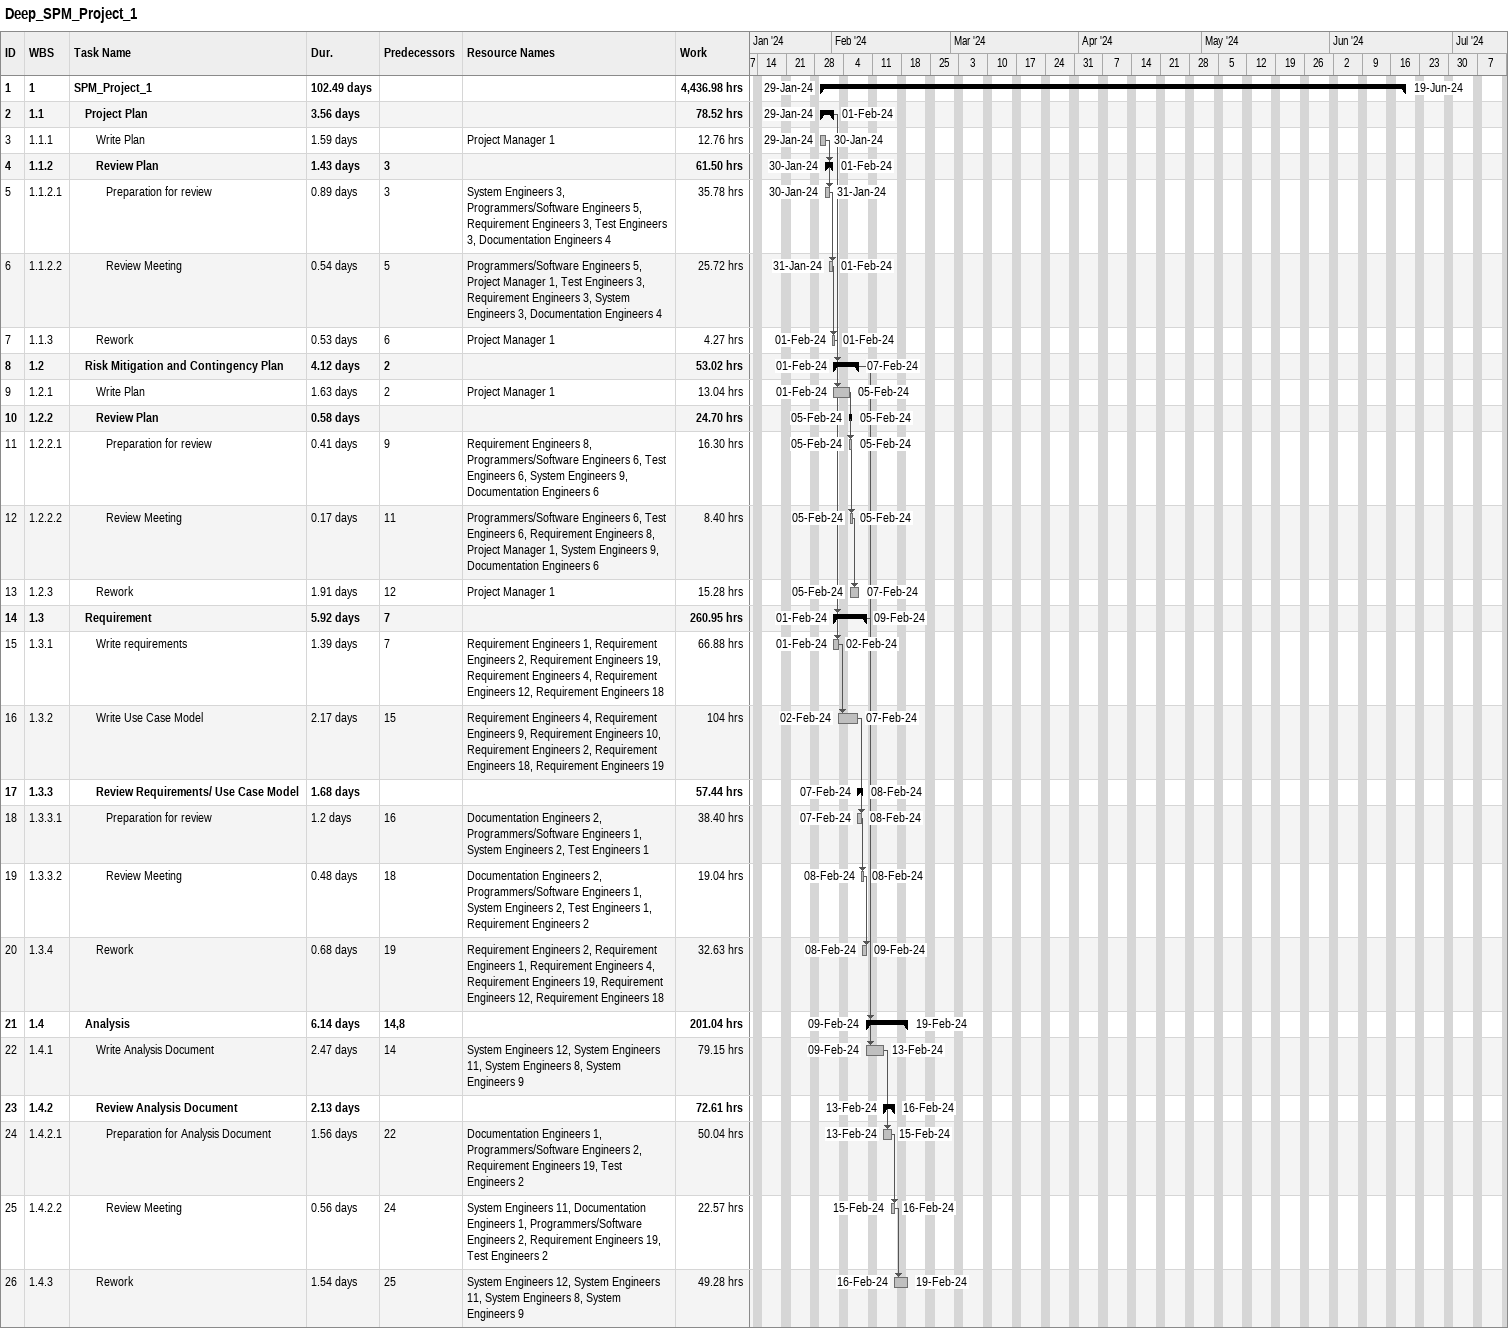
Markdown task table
Deep_SPM_Project_1

| ID | WBS | Task | Duration | Start | Finish | Predecessors | Resources | Work (h) |
|---|---|---|---|---|---|---|---|---|
| 1 | 1 | **SPM_Project_1** | 102.49d | 2024-01-29 | 2024-06-19 |  |  | 4436.98 |
| 2 | 1.1 | **Project Plan** | 3.56d | 2024-01-29 | 2024-02-01 |  |  | 78.52 |
| 3 | 1.1.1 | Write Plan | 1.59d | 2024-01-29 | 2024-01-30 |  | Project Manager 1 | 12.76 |
| 4 | 1.1.2 | **Review Plan** | 1.43d | 2024-01-30 | 2024-02-01 | 3 |  | 61.50 |
| 5 | 1.1.2.1 | Preparation for review | 0.89d | 2024-01-30 | 2024-01-31 | 3 | System Engineers 3, Programmers/Software Engineers 5, Requirement Engineers 3, Test Engineers 3, Documentation Engineers 4 | 35.78 |
| 6 | 1.1.2.2 | Review Meeting | 0.54d | 2024-01-31 | 2024-02-01 | 5 | Programmers/Software Engineers 5, Project Manager 1, Test Engineers 3, Requirement Engineers 3, System Engineers 3, Documentation Engineers 4 | 25.72 |
| 7 | 1.1.3 | Rework | 0.53d | 2024-02-01 | 2024-02-01 | 6 | Project Manager 1 | 4.27 |
| 8 | 1.2 | **Risk Mitigation and Contingency Plan** | 4.12d | 2024-02-01 | 2024-02-07 | 2 |  | 53.02 |
| 9 | 1.2.1 | Write Plan | 1.63d | 2024-02-01 | 2024-02-05 | 2 | Project Manager 1 | 13.04 |
| 10 | 1.2.2 | **Review Plan** | 0.58d | 2024-02-05 | 2024-02-05 |  |  | 24.70 |
| 11 | 1.2.2.1 | Preparation for review | 0.41d | 2024-02-05 | 2024-02-05 | 9 | Requirement Engineers 8, Programmers/Software Engineers 6, Test Engineers 6, System Engineers 9, Documentation Engineers 6 | 16.30 |
| 12 | 1.2.2.2 | Review Meeting | 0.17d | 2024-02-05 | 2024-02-05 | 11 | Programmers/Software Engineers 6, Test Engineers 6, Requirement Engineers 8, Project Manager 1, System Engineers 9, Documentation Engineers 6 | 8.40 |
| 13 | 1.2.3 | Rework | 1.91d | 2024-02-05 | 2024-02-07 | 12 | Project Manager 1 | 15.28 |
| 14 | 1.3 | **Requirement** | 5.92d | 2024-02-01 | 2024-02-09 | 7 |  | 260.95 |
| 15 | 1.3.1 | Write requirements | 1.39d | 2024-02-01 | 2024-02-02 | 7 | Requirement Engineers 1, Requirement Engineers 2, Requirement Engineers 19, Requirement Engineers 4, Requirement Engineers 12, Requirement Engineers 18 | 66.88 |
| 16 | 1.3.2 | Write Use Case Model | 2.17d | 2024-02-02 | 2024-02-07 | 15 | Requirement Engineers 4, Requirement Engineers 9, Requirement Engineers 10, Requirement Engineers 2, Requirement Engineers 18, Requirement Engineers 19 | 104 |
| 17 | 1.3.3 | **Review Requirements/ Use Case Model** | 1.68d | 2024-02-07 | 2024-02-08 |  |  | 57.44 |
| 18 | 1.3.3.1 | Preparation for review | 1.2d | 2024-02-07 | 2024-02-08 | 16 | Documentation Engineers 2, Programmers/Software Engineers 1, System Engineers 2, Test Engineers 1 | 38.40 |
| 19 | 1.3.3.2 | Review Meeting | 0.48d | 2024-02-08 | 2024-02-08 | 18 | Documentation Engineers 2, Programmers/Software Engineers 1, System Engineers 2, Test Engineers 1, Requirement Engineers 2 | 19.04 |
| 20 | 1.3.4 | Rework | 0.68d | 2024-02-08 | 2024-02-09 | 19 | Requirement Engineers 2, Requirement Engineers 1, Requirement Engineers 4, Requirement Engineers 19, Requirement Engineers 12, Requirement Engineers 18 | 32.63 |
| 21 | 1.4 | **Analysis** | 6.14d | 2024-02-09 | 2024-02-19 | 14, 8 |  | 201.04 |
| 22 | 1.4.1 | Write Analysis Document | 2.47d | 2024-02-09 | 2024-02-13 | 14 | System Engineers 12, System Engineers 11, System Engineers 8, System Engineers 9 | 79.15 |
| 23 | 1.4.2 | **Review Analysis Document** | 2.13d | 2024-02-13 | 2024-02-16 |  |  | 72.61 |
| 24 | 1.4.2.1 | Preparation for Analysis Document | 1.56d | 2024-02-13 | 2024-02-15 | 22 | Documentation Engineers 1, Programmers/Software Engineers 2, Requirement Engineers 19, Test Engineers 2 | 50.04 |
| 25 | 1.4.2.2 | Review Meeting | 0.56d | 2024-02-15 | 2024-02-16 | 24 | System Engineers 11, Documentation Engineers 1, Programmers/Software Engineers 2, Requirement Engineers 19, Test Engineers 2 | 22.57 |
| 26 | 1.4.3 | Rework | 1.54d | 2024-02-16 | 2024-02-19 | 25 | System Engineers 12, System Engineers 11, System Engineers 8, System Engineers 9 | 49.28 |
